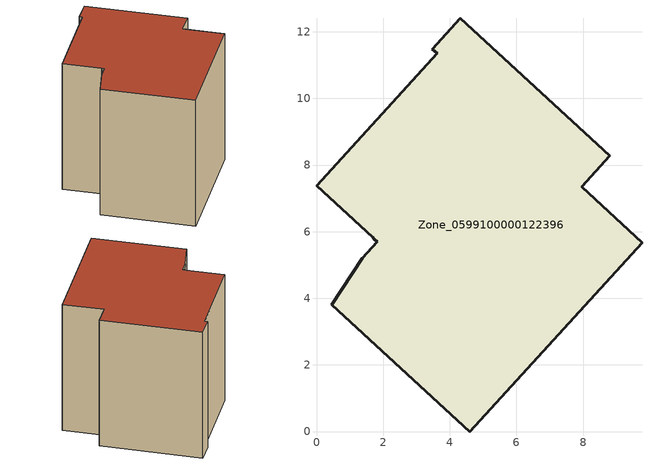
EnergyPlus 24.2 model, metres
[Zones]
Zone_0599100000122396
 floor ground (C_G): 3.48,11.48 4.32,12.4 8.81,8.27 7.96,7.34 9.77,5.67 4.61,0 0.47,3.81 1.37,5.21 1.82,5.69 1.74,5.77 1.68,5.83 0,7.37 3.62,11.35 z0
 wall outside (C_F): 4.61,0 9.77,5.67 7.96,7.34 8.81,8.27 4.32,12.4 3.48,11.48 3.62,11.35 0,7.37 1.68,5.83 1.74,5.77 1.82,5.69 1.37,5.21 0.47,3.81 4.61,0 z0:8.36
 roof outside (C_R): 1.68,5.83 1.74,5.77 1.82,5.69 1.37,5.21 0.47,3.81 4.61,0 9.77,5.67 7.96,7.34 8.81,8.27 4.32,12.4 3.48,11.48 3.62,11.35 0,7.37 z8.36
[BUILDING]
Pand.0599100000122396: North Axis=0; Terrain=City; Loads Convergence Tolerance Value=0.04; Temperature Convergence Tolerance Value=0.4; Solar Distribution=FullExterior; Maximum Number of Warmup Days=25; Minimum Number of Warmup Days=1
[Site:Location]
Rotterdam.The.Hague.AP_ZH_NLD Design_Conditions: Latitude=51.96; Longitude=4.45; Time Zone=1; Elevation=-4.5
[SITE:GROUNDTEMPERATURE:BUILDINGSURFACE]
18, 18, 18, 18, 18, 18, 18, 18, 18, 18, 18, 18
[MATERIAL] Thermal Absorptance=0.9; Solar Absorptance=0.7; Visible Absorptance=0.7
Name | Roughness | Thickness | Conductivity | Density | Specific Heat
G.TI.1975-1991 | MediumSmooth | 0.15 | 0.288461 | 540 | 1210
F.TI.1975-1991 | Rough | 0.3 | 0.230769 | 1920 | 840
R.TI.1975-1991 | MediumRough | 0.2 | 0.153846 | 1500 | 1000
[CONSTRUCTION]
C_G: G.TI.1975-1991
C_F: F.TI.1975-1991
C_R: R.TI.1975-1991
[ZONE]
Zone_0599100000122396: Type=1; Multiplier=1; Ceiling Height=Autocalculate; Volume=Autocalculate; Floor Area=autocalculate; Part of Total Floor Area=Yes
[ZONEINFILTRATION:DESIGNFLOWRATE]
Infil_Zone_0599100000122396: Zone or ZoneList or Space or SpaceList=Zone_0599100000122396; Schedule=AlwaysOn; Design Flow Rate Calculation Method=Flow/Area; Flow Rate per Floor Area=0.003; Constant Term Coefficient=1; Temperature Term Coefficient=0; Velocity Term Coefficient=0; Velocity Squared Term Coefficient=0
[HVACTEMPLATE:ZONE:IDEALLOADSAIRSYSTEM]
Zone_0599100000122396: Maximum Heating Supply Air Temperature=50; Minimum Cooling Supply Air Temperature=13; Maximum Heating Supply Air Humidity Ratio=0.0156; Minimum Cooling Supply Air Humidity Ratio=0.0077; Heating Limit=NoLimit; Cooling Limit=NoLimit; Dehumidification Control Type=ConstantSensibleHeatRatio; Cooling Sensible Heat Ratio=0.7; Dehumidification Setpoint=60; Humidification Control Type=None; Humidification Setpoint=30; Outdoor Air Method=None; Outdoor Air Flow Rate per Person=0.00944; Outdoor Air Flow Rate per Zone Floor Area=0; Outdoor Air Flow Rate per Zone=0; Demand Controlled Ventilation Type=None; Outdoor Air Economizer Type=NoEconomizer; Heat Recovery Type=None; Sensible Heat Recovery Effectiveness=0.7; Latent Heat Recovery Effectiveness=0.65
[ZONECONTROL:THERMOSTAT]
ThermostatControl_Zone_0599100000122396: Zone or ZoneList=Zone_0599100000122396; Control Type Schedule=DualSetpointControlType; Control 1=Thermostat_Zone_0599100000122396; Temperature Difference Between Cutout And Setpoint=0
[THERMOSTATSETPOINT:DUALSETPOINT]
Thermostat_Zone_0599100000122396: Heating Setpoint Temperature Schedule=HeatingSetpoint_Zone_0599100000122396; Cooling Setpoint Temperature Schedule=CoolingSetpoint_Zone_0599100000122396
[SCHEDULE:COMPACT]
HeatingSetpoint_Zone_0599100000122396: Through: 12/31, For: AllDays, Until: 24:00, 21
CoolingSetpoint_Zone_0599100000122396: Through: 12/31, For: AllDays, Until: 24:00, 24
DualSetpointControlType: Through: 12/31, For: AllDays, Until: 24:00, 4
AlwaysOn: Through: 12/31, For: AllDays, Until: 24:00, 1
